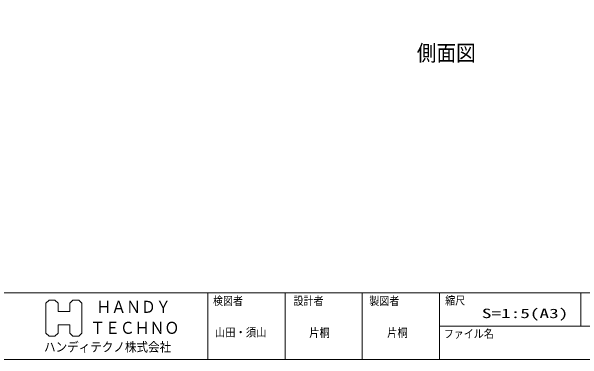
# Model space of a CAD drawing. Units: millimetres, scale not verified. Extents: x -12715 to 12220, y -3398 to 4210.
# Drawn here: x -722 to -167, y 2231 to 2569 of the extents above; entities that cross this region are included whole.
import ezdxf
from ezdxf.enums import TextEntityAlignment as Align

# ---------------------------------------------------------------- set-up
doc = ezdxf.new("R2010")
doc.units = ezdxf.units.MM
doc.header["$LTSCALE"] = 5.7
doc.layers.add('0-0_図枠', color=7, linetype='Continuous', lineweight=9)
doc.layers.add('0-2_文字', color=4, linetype='Continuous', lineweight=9)
doc.styles.add('ＭＳ ゴシック', font='')
doc.styles.get('ＭＳ ゴシック').set_extended_font_data('MS Gothic')

# ---------------------------------------------------------------- blocks, each defined once
blk = doc.blocks.new('グループ-3-1')
at = {"layer": '0-0_図枠', "color": 5}
blk.add_lwpolyline([(-37185.8, -25254.9), (-36956.5, -25254.9), (-36836.5, -25375.9), (-36836.5, -26533.9), (-36956.5, -26654.9), (-37185.8, -26654.9), (-37306, -26533.8), (-37306, -26217), (-37767.1, -26217), (-37767, -26533.9), (-37887.1, -26654.9), (-38116.4, -26654.9), (-38236.4, -26533.9), (-38236.5, -25375.9), (-38116.4, -25254.9), (-37887.1, -25254.9), (-37767.1, -25375.9), (-37767.1, -25692.8), (-37306, -25692.8), (-37306, -25375.9)], close=True, dxfattribs=at)
at = {"layer": '0-0_図枠', "style": 'ＭＳ ゴシック', "width": 0.9}
for s, height, p in [('ＨＡＮＤＹ', 470.1, (-36274.3, -25892.9)), ('ＴＥＣＨＮＯ', 470.1, (-36517.1, -26708.9)), ('ハンディテクノ株式会社', 365.7, (-38309.7, -27369.2))]:
    blk.add_text(s, height=height, dxfattribs=at).set_placement(p, align=Align.BOTTOM_LEFT)

msp = doc.modelspace()

# ---------------------------------------------------------------- linework, layer by layer
at = {"layer": '0-0_図枠'}
for p, q in [((-531.017, 2295.811), (-531.017, 2230.811)), ((-456.017, 2295.811), (-456.017, 2230.811)), ((-381.017, 2295.811), (-381.017, 2230.811)), ((-306.017, 2295.811), (-306.017, 2230.811)), ((-168.517, 2263.311), (-168.517, 2295.811)), ((-306.017, 2263.311), (-31.017, 2263.311))]:
    msp.add_line(p, q, dxfattribs=at)
at = {"layer": '0-0_図枠', "color": 5}
for points in [[(-1681.016, 3595.811), (318.984, 3595.811), (318.984, 2295.811), (-1681.016, 2295.811)], [(-1681.017, 2295.811), (318.983, 2295.811), (318.983, 2230.811), (-1681.017, 2230.811)]]:
    msp.add_lwpolyline(points, close=True, dxfattribs=at)

# ---------------------------------------------------------------- block references
at = {"layer": '0-0_図枠', "xscale": 0.025, "yscale": 0.025}
msp.add_blockref('グループ-3-1', (267.586, 2920), dxfattribs=at)

# ---------------------------------------------------------------- texts
at = {"layer": '0-0_図枠', "color": 1, "style": 'ＭＳ ゴシック', "width": 0.9}
for s, p in [('検図者', (-526.027, 2281.482)), ('設計者', (-447.767, 2281.523)), ('製図者', (-374.127, 2281.523)), ('縮尺', (-300.386, 2281.897)), ('ファイル名', (-301.79, 2249.562))]:
    msp.add_text(s, height=7.918, dxfattribs=at).set_placement(p, align=Align.BOTTOM_LEFT)
at = {"layer": '0-0_図枠', "style": 'ＭＳ ゴシック'}
for s, height, width, p in [('S=1:5(A3)', 9.142, 1.5, (-264.754, 2268.393)), ('山田・須山', 8.167, 0.9, (-524.183, 2250.688)), ('片桐', 8.167, 0.9, (-432.533, 2250.3)), ('片桐', 8.167, 0.9, (-356.843, 2250.3))]:
    msp.add_text(s, height=height, dxfattribs=dict(at, width=width)).set_placement(p, align=Align.BOTTOM_LEFT)
at = {"layer": '0-2_文字', "style": 'ＭＳ ゴシック', "width": 0.9}
msp.add_text('側面図', height=15.54, dxfattribs=at).set_placement((-327.945, 2516.48), align=Align.BOTTOM_LEFT)

doc.saveas('drawing.dxf')
